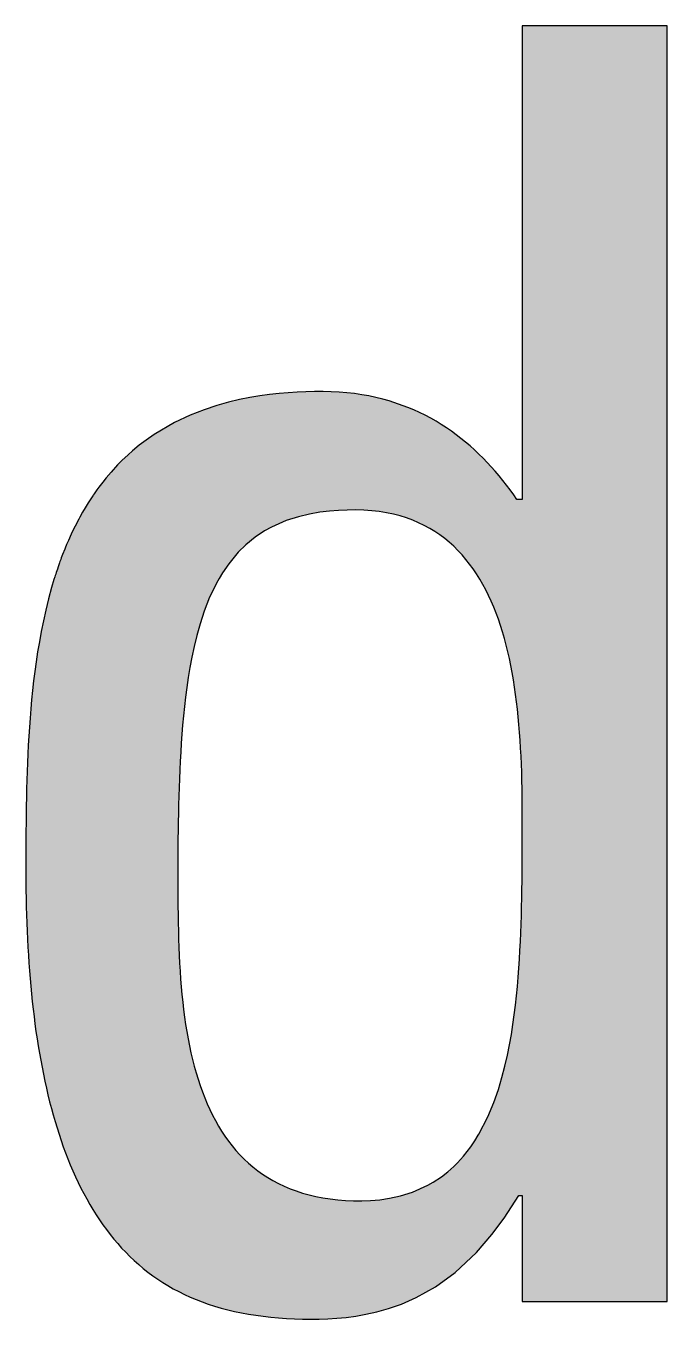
# Model space of a CAD drawing. Header units: millimetres. Extents: x 841 to 1682, y 0 to 594.
# Drawn here: x 1608.97 to 1617.97, y 551.82 to 569.97 of the extents above; entities that cross this region are included whole.
import ezdxf

# ---------------------------------------------------------------- set-up
doc = ezdxf.new("R2010")
doc.units = ezdxf.units.MM
doc.layers.add('001dmp-FORM', color=7, linetype='Continuous')

# ---------------------------------------------------------------- blocks, each defined once
blk = doc.blocks.new('FORM_ELEC_SUKWOO$0$')
at = {"layer": '001dmp-FORM'}
h = blk.add_hatch(color=30, dxfattribs=at)
h.paths.add_polyline_path([(149414.2, 109608), (149023.2, 109608), (149023.2, 108330.2), (149010.2, 108330.2), (149008.9, 108330.2), (149000, 108342.7), (148990.4, 108355.7), (148980.6, 108368.6), (148970.6, 108381.3), (148960.4, 108393.7), (148950, 108405.9), (148939.3, 108417.9), (148928.4, 108429.7), (148917.3, 108441.2), (148905.9, 108452.5), (148894.2, 108463.5), (148882.3, 108474.3), (148870.1, 108484.7), (148857.7, 108494.9), (148844.9, 108504.8), (148831.8, 108514.4), (148818.4, 108523.6), (148804.7, 108532.6), (148790.6, 108541.2), (148776.2, 108549.4), (148761.4, 108557.3), (148746.2, 108564.8), (148730.6, 108571.9), (148714.7, 108578.6), (148664.2, 108596), (148646.4, 108601), (148628.2, 108605.4), (148609.4, 108609.3), (148590.2, 108612.7), (148570.4, 108615.6), (148550, 108617.9), (148529, 108619.6), (148507.5, 108620.7), (148485.3, 108621.2), (148462.6, 108621.1), (148439.4, 108620.6), (148415.7, 108619.6), (148391.5, 108618), (148366.8, 108615.9), (148341.3, 108613.1), (148315, 108609.5), (148287.8, 108605), (148259.5, 108599.3), (148229.8, 108592.3), (148198.3, 108583.5), (148164.5, 108572.3), (148127.1, 108557.6), (148084.2, 108537.4), (148029.2, 108505), (148008, 108490.3), (147989.5, 108476.2), (147970.9, 108460.9), (147959.4, 108450.7), (147942.7, 108434.9), (147930.9, 108423), (147913.2, 108403.7), (147900.1, 108388.3), (147891, 108377), (147880.1, 108362.8), (147875.2, 108356.1), (147867.7, 108345.5), (147865.1, 108341.6), (147863.6, 108339.4), (147851.5, 108320.8), (147843.5, 108307.8), (147836.4, 108295.6), (147830.9, 108285.9), (147828.6, 108281.7), (147828, 108280.7), (147825.8, 108276.5), (147816.4, 108258.3), (147811.2, 108248), (147805.6, 108236.1), (147798.1, 108219.4), (147793.2, 108208.1), (147789.3, 108198.8), (147788.2, 108196), (147782.4, 108181.2), (147778.9, 108172.2), (147777.2, 108167.7), (147773.9, 108158.4), (147770.4, 108148.5), (147768.2, 108141.9), (147765.2, 108133), (147763.8, 108128.8), (147762.7, 108125.1), (147761.3, 108120.9), (147759.1, 108113.7), (147752.8, 108092.6), (147744.3, 108061.4), (147736.9, 108031.4), (147730.4, 108002.2), (147724.6, 107973.8), (147719.6, 107946.1), (147715, 107918.9), (147711, 107892.2), (147707.4, 107865.9), (147704.2, 107840.1), (147701.4, 107814.6), (147698.8, 107789.4), (147696.6, 107764.5), (147694.6, 107739.8), (147692.8, 107715.4), (147691.3, 107691.1), (147689.9, 107667.1), (147688.7, 107643.2), (147687.7, 107619.5), (147686.8, 107596), (147686, 107572.6), (147685.4, 107549.3), (147684.8, 107526.1), (147684.4, 107503), (147684, 107479.9), (147683.8, 107457), (147683.5, 107434.1), (147683.4, 107411.3), (147683.3, 107388.6), (147683.2, 107365.8), (147683.2, 107343.1), (147683.2, 107320.5), (147683.3, 107297.9), (147683.6, 107275.5), (147683.9, 107253.2), (147684.4, 107231), (147685, 107208.9), (147685.7, 107187), (147686.6, 107165.2), (147687.6, 107143.5), (147688.7, 107122), (147690, 107100.6), (147691.4, 107079.3), (147692.9, 107058.2), (147694.6, 107037.2), (147696.4, 107016.4), (147698.4, 106995.7), (147700.5, 106975.2), (147702.8, 106954.8), (147705.3, 106934.6), (147707.8, 106914.5), (147710.6, 106894.6), (147713.5, 106874.8), (147716.6, 106855.2), (147719.8, 106835.8), (147723.2, 106816.6), (147726.8, 106797.5), (147730.6, 106778.6), (147734.5, 106759.8), (147738.6, 106741.3), (147742.9, 106722.9), (147747.4, 106704.8), (147752.1, 106686.8), (147756.9, 106669), (147762, 106651.4), (147767.3, 106634), (147772.7, 106616.8), (147778.4, 106599.8), (147784.3, 106583), (147790.4, 106566.5), (147796.7, 106550.1), (147803.2, 106534), (147810, 106518.1), (147817, 106502.4), (147824.3, 106487), (147831.7, 106471.8), (147839.4, 106456.9), (147847.4, 106442.2), (147855.6, 106427.7), (147864.1, 106413.5), (147872.8, 106399.6), (147881.8, 106386), (147891.1, 106372.6), (147900.7, 106359.5), (147910.5, 106346.6), (147920.7, 106334.1), (147931.1, 106321.9), (147941.8, 106309.9), (147952.8, 106298.3), (147964.2, 106287), (147975.8, 106276), (147987.8, 106265.3), (148000.1, 106254.9), (148012.8, 106244.9), (148025.7, 106235.2), (148039.1, 106225.9), (148052.7, 106216.9), (148066.8, 106208.3), (148081.2, 106200), (148096, 106192.1), (148111.1, 106184.6), (148126.7, 106177.5), (148142.6, 106170.8), (148158.9, 106164.4), (148175.6, 106158.5), (148192.7, 106152.9), (148210.2, 106147.8), (148228.2, 106143), (148246.5, 106138.7), (148265.3, 106134.8), (148284.4, 106131.3), (148304, 106128.2), (148324, 106125.5), (148344.4, 106123.3), (148365.2, 106121.4), (148386.4, 106120), (148408, 106118.9), (148430, 106118.2), (148452.3, 106117.9), (148475.1, 106118), (148498.5, 106118.7), (148522.6, 106120.2), (148547.7, 106122.6), (148573.8, 106126), (148601.3, 106130.9), (148630.5, 106137.4), (148662, 106146.2), (148696.8, 106158.4), (148737.1, 106176.1), (148788.7, 106205), (148841.6, 106243.4), (148899.8, 106297.8), (148941.3, 106345.9), (148974.5, 106390.8), (149013.5, 106451.7), (149023.2, 106451.7), (149023.2, 106165.6), (149414.2, 106165.6)])
h.paths.add_polyline_path([(149018.8, 107658.9), (149019.9, 107637.3), (149020.8, 107615.6), (149021.6, 107593.7), (149022.2, 107571.6), (149022.6, 107549.4), (149022.9, 107527), (149023.1, 107504.5), (149023.2, 107482), (149023.2, 107459.3), (149023.2, 107436.6), (149023.2, 107414), (149023.1, 107391.3), (149023.1, 107368.5), (149022.9, 107345.7), (149022.8, 107322.9), (149022.6, 107300), (149022.2, 107277.1), (149021.9, 107254), (149021.4, 107230.9), (149020.8, 107207.6), (149020.1, 107184.2), (149019.2, 107160.7), (149018.2, 107137), (149017, 107113.2), (149015.6, 107089.1), (149014, 107064.9), (149012.2, 107040.4), (149010.1, 107015.6), (149007.6, 106990.5), (149004.8, 106965), (149001.6, 106939.2), (148997.9, 106912.8), (148993.7, 106885.9), (148988.8, 106858.3), (148983.1, 106830), (148976.4, 106800.6), (148968.4, 106770), (148958.7, 106737.6), (148946.5, 106702.8), (148930.4, 106664), (148905.8, 106616.2), (148895.2, 106599.2), (148883.9, 106582.5), (148864.6, 106557.8), (148848.2, 106539.7), (148838.4, 106530), (148822.3, 106515.7), (148805.3, 106502.4), (148782.9, 106487.5), (148768.3, 106479.2), (148727.2, 106460.8), (148694.2, 106450.5), (148665.2, 106444.1), (148638.7, 106440.3), (148613.9, 106438.2), (148590.5, 106437.4), (148568, 106437.5), (148546.2, 106438.4), (148525.2, 106440.1), (148504.9, 106442.4), (148485.2, 106445.4), (148466.2, 106449), (148447.8, 106453.3), (148430.1, 106458.2), (148412.9, 106463.8), (148396.4, 106469.9), (148380.5, 106476.6), (148365.1, 106483.9), (148350.3, 106491.8), (148336, 106500.2), (148322.3, 106509.1), (148309, 106518.5), (148296.3, 106528.5), (148284.1, 106538.9), (148272.4, 106549.9), (148261.1, 106561.3), (148250.3, 106573.1), (148240, 106585.5), (148230.1, 106598.3), (148220.7, 106611.5), (148211.6, 106625.1), (148203, 106639.1), (148194.8, 106653.6), (148187, 106668.5), (148179.6, 106683.7), (148172.6, 106699.3), (148165.9, 106715.3), (148159.6, 106731.7), (148153.6, 106748.4), (148148, 106765.4), (148142.8, 106782.8), (148137.8, 106800.6), (148133.2, 106818.6), (148128.9, 106836.9), (148124.9, 106855.6), (148121.1, 106874.5), (148117.7, 106893.8), (148114.5, 106913.3), (148111.7, 106933), (148109, 106953.1), (148106.6, 106973.4), (148104.5, 106993.9), (148102.6, 107014.6), (148100.9, 107035.6), (148099.4, 107056.8), (148098.1, 107078.2), (148097, 107099.7), (148096.1, 107121.5), (148095.4, 107143.4), (148094.8, 107165.4), (148094.3, 107187.6), (148093.9, 107209.9), (148093.7, 107232.4), (148093.5, 107254.9), (148093.5, 107277.5), (148093.4, 107300.1), (148093.4, 107322.8), (148093.5, 107345.4), (148093.5, 107368.2), (148093.7, 107391), (148093.8, 107413.8), (148094.1, 107436.8), (148094.5, 107459.8), (148094.9, 107482.8), (148095.4, 107506), (148096, 107529.3), (148096.8, 107552.7), (148097.6, 107576.2), (148098.6, 107599.9), (148099.8, 107623.7), (148101.1, 107647.7), (148102.7, 107671.9), (148104.4, 107696.3), (148106.4, 107721), (148108.7, 107745.9), (148111.3, 107771.2), (148114.2, 107796.8), (148117.6, 107822.9), (148121.5, 107849.4), (148126, 107876.6), (148131.2, 107904.4), (148137.3, 107933.2), (148144.6, 107963.2), (148153.5, 107994.7), (148164.6, 108028.5), (148179.3, 108065.9), (148201.1, 108110.3), (148204.9, 108117.1), (148213.7, 108131.6), (148230.8, 108156.6), (148256.5, 108187.5), (148277.1, 108207.7), (148302.6, 108228.4), (148327.6, 108245), (148345.9, 108255.1), (148386.3, 108272.9), (148419.6, 108283.5), (148449.3, 108290.6), (148476.7, 108295.3), (148502.5, 108298.5), (148527.2, 108300.4), (148550.8, 108301.4), (148573.7, 108301.6), (148595.8, 108301), (148617, 108299.5), (148637.3, 108297.2), (148656.8, 108294.1), (148675.5, 108290.1), (148693.5, 108285.5), (148710.8, 108280.1), (148727.4, 108274), (148743.3, 108267.3), (148758.6, 108259.9), (148773.3, 108251.9), (148787.4, 108243.3), (148800.9, 108234.2), (148813.9, 108224.5), (148826.3, 108214.3), (148838.2, 108203.5), (148849.6, 108192.3), (148860.5, 108180.5), (148871, 108168.3), (148881, 108155.6), (148890.5, 108142.5), (148899.7, 108129), (148908.4, 108115), (148916.7, 108100.7), (148924.6, 108085.9), (148932.1, 108070.8), (148939.3, 108055.3), (148946.1, 108039.4), (148952.5, 108023.2), (148958.6, 108006.6), (148964.3, 107989.7), (148969.8, 107972.5), (148974.9, 107954.9), (148979.7, 107937), (148984.2, 107918.9), (148988.4, 107900.4), (148992.3, 107881.7), (148995.9, 107862.7), (148999.3, 107843.4), (149002.4, 107823.8), (149005.3, 107804), (149007.9, 107784), (149010.3, 107763.7), (149012.4, 107743.1), (149014.3, 107722.4), (149016, 107701.4), (149017.5, 107680.3)], flags=16)
at = {"layer": '001dmp-FORM', "color": 30}
blk.add_lwpolyline([(148788.7, 106205), (148841.6, 106243.4), (148899.8, 106297.8), (148941.3, 106345.9), (148974.5, 106390.8), (149013.5, 106451.7), (149023.2, 106451.7), (149023.2, 106165.6), (149414.2, 106165.6), (149414.2, 109608), (149023.2, 109608), (149023.2, 108330.2), (149010.2, 108330.2), (149008.9, 108330.2), (149000, 108342.7), (148990.4, 108355.7), (148980.6, 108368.6), (148970.6, 108381.3), (148960.4, 108393.7), (148950, 108405.9), (148939.3, 108417.9), (148928.4, 108429.7), (148917.3, 108441.2), (148905.9, 108452.5), (148894.2, 108463.5), (148882.3, 108474.3), (148870.1, 108484.7), (148857.7, 108494.9), (148844.9, 108504.8), (148831.8, 108514.4), (148818.4, 108523.6), (148804.7, 108532.6), (148790.6, 108541.2), (148776.2, 108549.4), (148761.4, 108557.3), (148746.2, 108564.8), (148730.6, 108571.9), (148714.7, 108578.6), (148664.2, 108596), (148646.4, 108601), (148628.2, 108605.4), (148609.4, 108609.3), (148590.2, 108612.7), (148570.4, 108615.6), (148550, 108617.9), (148529, 108619.6), (148507.5, 108620.7), (148485.3, 108621.2), (148462.6, 108621.1), (148439.4, 108620.6), (148415.7, 108619.6), (148391.5, 108618), (148366.8, 108615.9), (148341.3, 108613.1), (148315, 108609.5), (148287.8, 108605), (148259.5, 108599.3), (148229.8, 108592.3), (148198.3, 108583.5), (148164.5, 108572.3), (148127.1, 108557.6), (148084.2, 108537.4), (148029.2, 108505), (148008, 108490.3), (147989.5, 108476.2), (147970.9, 108460.9), (147959.4, 108450.7), (147942.7, 108434.9), (147930.9, 108423), (147913.2, 108403.7), (147900.1, 108388.3), (147891, 108377), (147880.1, 108362.8), (147875.2, 108356.1), (147867.7, 108345.5), (147865.1, 108341.6), (147863.6, 108339.4), (147851.5, 108320.8), (147843.5, 108307.8), (147836.4, 108295.6), (147830.9, 108285.9), (147828.6, 108281.7), (147828, 108280.7), (147825.8, 108276.5), (147816.4, 108258.3), (147811.2, 108248), (147805.6, 108236.1), (147798.1, 108219.4), (147793.2, 108208.1), (147789.3, 108198.8), (147788.2, 108196), (147782.4, 108181.2), (147778.9, 108172.2), (147777.2, 108167.7), (147775.3, 108162.4), (147774.3, 108159.4), (147770.4, 108148.5), (147768.2, 108141.9), (147765.2, 108133), (147763.8, 108128.8), (147762.7, 108125.1), (147761.3, 108120.9), (147759.1, 108113.7), (147752.8, 108092.6), (147744.3, 108061.4), (147736.9, 108031.4), (147730.4, 108002.2), (147724.6, 107973.8), (147719.6, 107946.1), (147715, 107918.9), (147711, 107892.2), (147707.4, 107865.9), (147704.2, 107840.1), (147701.4, 107814.6), (147698.8, 107789.4), (147696.6, 107764.5), (147694.6, 107739.8), (147692.8, 107715.4), (147691.3, 107691.1), (147689.9, 107667.1), (147688.7, 107643.2), (147687.7, 107619.5), (147686.8, 107596), (147686, 107572.6), (147685.4, 107549.3), (147684.8, 107526.1), (147684.4, 107503), (147684, 107479.9), (147683.8, 107457), (147683.5, 107434.1), (147683.4, 107411.3), (147683.3, 107388.6), (147683.2, 107365.8), (147683.2, 107343.1), (147683.2, 107320.5), (147683.3, 107297.9), (147683.6, 107275.5), (147683.9, 107253.2), (147684.4, 107231), (147685, 107208.9), (147685.7, 107187), (147686.6, 107165.2), (147687.6, 107143.5), (147688.7, 107122), (147690, 107100.6), (147691.4, 107079.3), (147692.9, 107058.2), (147694.6, 107037.2), (147696.4, 107016.4), (147698.4, 106995.7), (147700.5, 106975.2), (147702.8, 106954.8), (147705.3, 106934.6), (147707.8, 106914.5), (147710.6, 106894.6), (147713.5, 106874.8), (147716.6, 106855.2), (147719.8, 106835.8), (147723.2, 106816.6), (147726.8, 106797.5), (147730.6, 106778.6), (147734.5, 106759.8), (147738.6, 106741.3), (147742.9, 106722.9), (147747.4, 106704.8), (147752.1, 106686.8), (147756.9, 106669), (147762, 106651.4), (147767.3, 106634), (147772.7, 106616.8), (147778.4, 106599.8), (147784.3, 106583), (147790.4, 106566.5), (147796.7, 106550.1), (147803.2, 106534), (147810, 106518.1), (147817, 106502.4), (147824.3, 106487), (147831.7, 106471.8), (147839.4, 106456.9), (147847.4, 106442.2), (147855.6, 106427.7), (147864.1, 106413.5), (147872.8, 106399.6), (147881.8, 106386), (147891.1, 106372.6), (147900.7, 106359.5), (147910.5, 106346.6), (147920.7, 106334.1), (147931.1, 106321.9), (147941.8, 106309.9), (147952.8, 106298.3), (147964.2, 106287), (147975.8, 106276), (147987.8, 106265.3), (148000.1, 106254.9), (148012.8, 106244.9), (148025.7, 106235.2), (148039.1, 106225.9), (148052.7, 106216.9), (148066.8, 106208.3), (148081.2, 106200), (148096, 106192.1), (148111.1, 106184.6), (148126.7, 106177.5), (148142.6, 106170.8), (148158.9, 106164.4), (148175.6, 106158.5), (148192.7, 106152.9), (148210.2, 106147.8), (148228.2, 106143), (148246.5, 106138.7), (148265.3, 106134.8), (148284.4, 106131.3), (148304, 106128.2), (148324, 106125.5), (148344.4, 106123.3), (148365.2, 106121.4), (148386.4, 106120), (148408, 106118.9), (148430, 106118.2), (148452.3, 106117.9), (148475.1, 106118), (148498.5, 106118.7), (148522.6, 106120.2), (148547.7, 106122.6), (148573.8, 106126), (148601.3, 106130.9), (148630.5, 106137.4), (148662, 106146.2), (148696.8, 106158.4), (148737.1, 106176.1)], close=True, dxfattribs=at)
blk.add_lwpolyline([(148550.8, 108301.4), (148527.2, 108300.4), (148502.5, 108298.5), (148476.7, 108295.3), (148449.3, 108290.6), (148419.6, 108283.5), (148386.3, 108272.9), (148345.9, 108255.1), (148327.6, 108245), (148302.6, 108228.4), (148277.1, 108207.7), (148256.5, 108187.5), (148230.8, 108156.6), (148213.7, 108131.6), (148204.9, 108117.1), (148201.1, 108110.3), (148179.3, 108065.9), (148164.6, 108028.5), (148153.5, 107994.7), (148144.6, 107963.2), (148137.3, 107933.2), (148131.2, 107904.4), (148126, 107876.6), (148121.5, 107849.4), (148117.6, 107822.9), (148114.2, 107796.8), (148111.3, 107771.2), (148108.7, 107745.9), (148106.4, 107721), (148104.4, 107696.3), (148102.7, 107671.9), (148101.1, 107647.7), (148099.8, 107623.7), (148098.6, 107599.9), (148097.6, 107576.2), (148096.8, 107552.7), (148096, 107529.3), (148095.4, 107506), (148094.9, 107482.8), (148094.5, 107459.8), (148094.1, 107436.8), (148093.8, 107413.8), (148093.7, 107391), (148093.5, 107368.2), (148093.5, 107345.4), (148093.4, 107322.8), (148093.4, 107300.1), (148093.5, 107277.5), (148093.5, 107254.9), (148093.7, 107232.4), (148093.9, 107209.9), (148094.3, 107187.6), (148094.8, 107165.4), (148095.4, 107143.4), (148096.1, 107121.5), (148097, 107099.7), (148098.1, 107078.2), (148099.4, 107056.8), (148100.9, 107035.6), (148102.6, 107014.6), (148104.5, 106993.9), (148106.6, 106973.4), (148109, 106953.1), (148111.7, 106933), (148114.5, 106913.3), (148117.7, 106893.8), (148117.7, 106893.8), (148121.1, 106874.5), (148124.9, 106855.6), (148128.9, 106836.9), (148133.2, 106818.6), (148137.8, 106800.6), (148142.8, 106782.8), (148148, 106765.4), (148153.6, 106748.4), (148159.6, 106731.7), (148165.9, 106715.3), (148172.6, 106699.3), (148179.6, 106683.7), (148187, 106668.5), (148194.8, 106653.6), (148203, 106639.1), (148211.6, 106625.1), (148220.7, 106611.5), (148230.1, 106598.3), (148240, 106585.5), (148250.3, 106573.1), (148261.1, 106561.3), (148272.4, 106549.9), (148284.1, 106538.9), (148296.3, 106528.5), (148309, 106518.5), (148322.3, 106509.1), (148336, 106500.2), (148350.3, 106491.8), (148365.1, 106483.9), (148380.5, 106476.6), (148396.4, 106469.9), (148412.9, 106463.8), (148430.1, 106458.2), (148447.8, 106453.3), (148466.2, 106449), (148485.2, 106445.4), (148504.9, 106442.4), (148525.2, 106440.1), (148546.2, 106438.4), (148568, 106437.5), (148590.5, 106437.4), (148613.9, 106438.2), (148638.7, 106440.3), (148665.2, 106444.1), (148694.2, 106450.5), (148727.2, 106460.8), (148768.3, 106479.2), (148782.9, 106487.5), (148805.3, 106502.4), (148822.3, 106515.7), (148838.4, 106530), (148848.2, 106539.7), (148864.6, 106557.8), (148883.9, 106582.5), (148895.2, 106599.2), (148904.4, 106614.1), (148906.2, 106617.1), (148930.4, 106664), (148946.5, 106702.8), (148958.7, 106737.6), (148968.4, 106770), (148976.4, 106800.6), (148983.1, 106830), (148988.8, 106858.3), (148993.7, 106885.9), (148997.9, 106912.8), (149001.6, 106939.2), (149004.8, 106965), (149007.6, 106990.5), (149010.1, 107015.6), (149012.2, 107040.4), (149014, 107064.9), (149015.6, 107089.1), (149017, 107113.2), (149018.2, 107137), (149019.2, 107160.7), (149020.1, 107184.2), (149020.8, 107207.6), (149021.4, 107230.9), (149021.9, 107254), (149022.2, 107277.1), (149022.6, 107300), (149022.8, 107322.9), (149022.9, 107345.7), (149023.1, 107368.5), (149023.1, 107391.3), (149023.2, 107414), (149023.2, 107436.6), (149023.2, 107459.3), (149023.2, 107482), (149023.1, 107504.5), (149022.9, 107527), (149022.6, 107549.4), (149022.2, 107571.6), (149021.6, 107593.7), (149020.8, 107615.6), (149019.9, 107637.3), (149018.8, 107658.9), (149017.5, 107680.3), (149016, 107701.4), (149014.3, 107722.4), (149012.4, 107743.1), (149010.3, 107763.7), (149007.9, 107784), (149005.3, 107804), (149002.4, 107823.8), (148999.3, 107843.4), (148995.9, 107862.7), (148992.3, 107881.7), (148988.4, 107900.4), (148984.2, 107918.9), (148979.7, 107937), (148974.9, 107954.9), (148969.8, 107972.5), (148964.3, 107989.7), (148958.6, 108006.6), (148952.5, 108023.2), (148946.1, 108039.4), (148939.3, 108055.3), (148932.1, 108070.8), (148924.6, 108085.9), (148916.7, 108100.7), (148908.4, 108115), (148899.7, 108129), (148890.5, 108142.5), (148881, 108155.6), (148871, 108168.3), (148860.5, 108180.5), (148849.6, 108192.3), (148838.2, 108203.5), (148826.3, 108214.3), (148813.9, 108224.5), (148800.9, 108234.2), (148787.4, 108243.3), (148773.3, 108251.9), (148758.6, 108259.9), (148743.3, 108267.3), (148727.4, 108274), (148710.8, 108280.1), (148693.5, 108285.5), (148675.5, 108290.1), (148656.8, 108294.1), (148637.3, 108297.2), (148617, 108299.5), (148595.8, 108301), (148573.7, 108301.6), (148550.8, 108301.4)], dxfattribs=at)
blk = doc.blocks.new('FORM_ELEC_SUKWOO')
at = {"layer": '001dmp-FORM'}
blk.add_blockref('FORM_ELEC_SUKWOO$0$', (12.1, -1), dxfattribs=at)

msp = doc.modelspace()

# ---------------------------------------------------------------- block references
at = {"color": 4, "xscale": 0.005200107336338875, "yscale": 0.005200107336338875, "zscale": 0.005200107336338875}
msp.add_blockref('FORM_ELEC_SUKWOO', (840.937, 0.005), dxfattribs=at)

doc.saveas('drawing.dxf')
